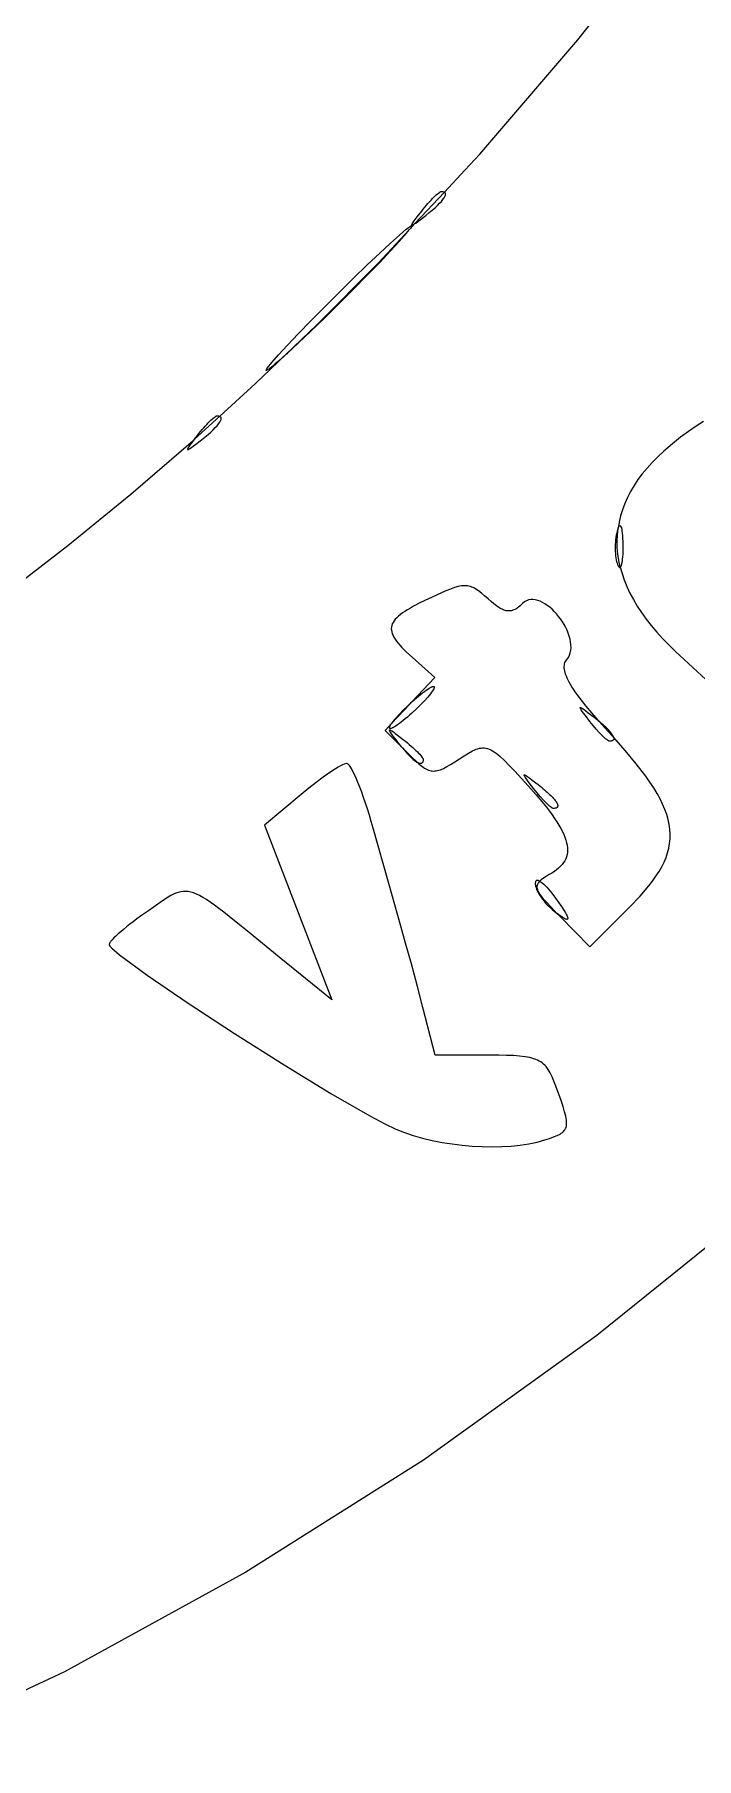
# Model space of a CAD drawing. Extents: x 70.3 to 133.4, y -81.7 to -32.
# Drawn here: x 74.81 to 75.279, y -68.981 to -67.761 of the extents above; entities that cross this region are included whole.
import ezdxf

# ---------------------------------------------------------------- set-up
doc = ezdxf.new("R2010")
doc.units = 0
doc.layers.add('BLACK', color=7, linetype='CONTINUOUS')

msp = doc.modelspace()

# ---------------------------------------------------------------- linework, layer by layer
at = {"layer": 'BLACK', "linetype": 'CONTINUOUS'}
for p, q in [((75.194958, -67.764801), (75.262159, -67.680125)), ((75.125451, -67.845699), (75.194958, -67.764801)), ((75.114849, -67.85708), (75.125451, -67.845699)), ((75.100456, -67.872533), (75.114849, -67.85708)), ((75.100456, -67.872533), (75.079641, -67.89488)), ((75.090992, -67.878262), (75.092004, -67.877192)), ((75.092004, -67.877192), (75.092972, -67.876204)), ((75.092972, -67.876204), (75.09389, -67.875306)), ((75.09389, -67.875306), (75.094749, -67.874504)), ((75.094749, -67.874504), (75.095543, -67.873807)), ((75.095543, -67.873807), (75.096266, -67.87322)), ((75.096266, -67.87322), (75.096908, -67.872751)), ((75.096908, -67.872751), (75.097464, -67.872407)), ((75.097464, -67.872407), (75.097708, -67.872285)), ((75.097708, -67.872285), (75.097927, -67.872196)), ((75.097927, -67.872196), (75.098121, -67.872142)), ((75.098121, -67.872142), (75.098289, -67.872124)), ((75.098289, -67.872124), (75.09887, -67.872143)), ((75.09887, -67.872143), (75.099388, -67.8722)), ((75.099388, -67.8722), (75.099844, -67.872293)), ((75.099427, -67.877836), (75.10025, -67.876679)), ((75.099844, -67.872293), (75.100239, -67.872424)), ((75.100239, -67.872424), (75.100456, -67.872533)), ((75.10025, -67.876679), (75.100575, -67.876146)), ((75.100571, -67.872591), (75.100456, -67.872533)), ((75.100842, -67.872794), (75.100571, -67.872591)), ((75.100575, -67.876146), (75.100841, -67.875643)), ((75.100841, -67.875643), (75.10105, -67.875172)), ((75.101053, -67.873032), (75.100842, -67.872794)), ((75.10105, -67.875172), (75.101199, -67.874733)), ((75.101202, -67.873304), (75.101053, -67.873032)), ((75.101199, -67.874733), (75.101289, -67.874326)), ((75.101291, -67.873611), (75.101202, -67.873304)), ((75.101289, -67.874326), (75.10132, -67.873952)), ((75.10132, -67.873952), (75.101291, -67.873611)), ((75.081176, -67.890162), (75.084398, -67.886014)), ((75.083247, -67.892234), (75.087395, -67.889011)), ((75.084398, -67.886014), (75.085523, -67.884599)), ((75.085523, -67.884599), (75.086648, -67.883224)), ((75.086648, -67.883224), (75.087764, -67.881895)), ((75.087395, -67.889011), (75.089768, -67.887113)), ((75.087764, -67.881895), (75.088864, -67.880621)), ((75.088864, -67.880621), (75.089943, -67.879407)), ((75.089768, -67.887113), (75.091927, -67.885308)), ((75.089943, -67.879407), (75.090992, -67.878262)), ((75.091927, -67.885308), (75.09387, -67.883602)), ((75.09387, -67.883602), (75.095594, -67.881998)), ((75.095594, -67.881998), (75.097096, -67.880499)), ((75.097096, -67.880499), (75.098375, -67.879111)), ((75.098375, -67.879111), (75.099427, -67.877836)), ((75.075802, -67.899001), (75.053661, -67.922771)), ((75.068631, -67.902944), (75.071222, -67.900702)), ((75.068631, -67.907374), (75.073402, -67.901971)), ((75.071222, -67.900702), (75.073402, -67.898889)), ((75.073402, -67.898889), (75.075144, -67.897527)), ((75.073402, -67.901971), (75.075802, -67.899001)), ((75.075144, -67.897527), (75.07642, -67.896641)), ((75.075802, -67.899001), (75.079641, -67.89488)), ((75.07642, -67.898236), (75.075802, -67.899001)), ((75.07642, -67.896641), (75.076876, -67.896385)), ((75.077206, -67.897064), (75.07642, -67.898236)), ((75.076876, -67.896385), (75.077206, -67.896256)), ((75.077206, -67.896256), (75.077406, -67.896258)), ((75.077473, -67.896395), (75.077206, -67.897064)), ((75.077406, -67.896258), (75.077473, -67.896395)), ((75.077429, -67.895826), (75.077451, -67.89565)), ((75.077473, -67.895936), (75.077429, -67.895826)), ((75.077451, -67.89565), (75.077537, -67.895408)), ((75.077583, -67.89598), (75.077473, -67.895936)), ((75.077537, -67.895408), (75.077688, -67.895098)), ((75.077759, -67.895959), (75.077583, -67.89598)), ((75.077688, -67.895098), (75.078183, -67.894277)), ((75.078001, -67.895872), (75.077759, -67.895959)), ((75.078311, -67.895721), (75.078001, -67.895872)), ((75.078183, -67.894277), (75.078931, -67.893182)), ((75.079133, -67.895227), (75.078311, -67.895721)), ((75.078931, -67.893182), (75.07993, -67.891812)), ((75.079641, -67.89488), (75.079133, -67.895227)), ((75.079641, -67.89488), (75.080227, -67.894479)), ((75.07993, -67.891812), (75.081176, -67.890162)), ((75.080227, -67.894479), (75.081597, -67.89348)), ((75.081597, -67.89348), (75.083247, -67.892234)), ((75.054674, -67.915703), (75.062317, -67.908613)), ((75.054674, -67.92228), (75.062317, -67.914219)), ((75.062317, -67.908613), (75.068631, -67.902944)), ((75.062317, -67.914219), (75.068631, -67.907374)), ((75.053661, -67.922771), (75.010222, -67.966481)), ((75.036243, -67.93337), (75.045912, -67.924019)), ((75.045912, -67.924019), (75.054674, -67.915703)), ((75.045912, -67.931331), (75.054674, -67.92228)), ((75.025879, -67.943561), (75.036243, -67.93337)), ((75.036243, -67.941146), (75.045912, -67.931331)), ((75.015515, -67.953914), (75.025879, -67.943561)), ((75.025879, -67.951499), (75.03131, -67.946074)), ((75.03131, -67.946074), (75.036243, -67.941146)), ((75.005846, -67.963729), (75.015515, -67.953914)), ((75.005846, -67.97104), (75.015515, -67.96169)), ((75.015515, -67.96169), (75.025879, -67.951499)), ((75.010222, -67.966481), (74.98846, -67.987328)), ((74.989441, -67.980841), (74.997085, -67.97278)), ((74.997085, -67.97278), (75.005846, -67.963729)), ((74.997085, -67.979357), (75.005846, -67.97104)), ((74.966557, -68.00831), (74.98846, -67.987328)), ((74.983128, -67.987686), (74.989441, -67.980841)), ((74.98846, -67.987328), (74.983128, -67.992116)), ((74.98846, -67.987328), (74.989441, -67.986447)), ((74.989441, -67.986447), (74.997085, -67.979357)), ((74.974285, -67.998665), (74.974553, -67.997995)), ((74.974353, -67.998801), (74.974285, -67.998665)), ((74.974553, -67.998804), (74.974353, -67.998801)), ((74.974553, -67.997995), (74.975339, -67.996824)), ((74.974883, -67.998675), (74.974553, -67.998804)), ((74.975339, -67.998418), (74.974883, -67.998675)), ((74.975339, -67.996824), (74.978357, -67.993089)), ((74.976615, -67.997533), (74.975339, -67.998418)), ((74.978357, -67.996171), (74.976615, -67.997533)), ((74.978357, -67.993089), (74.983128, -67.987686)), ((74.980536, -67.994357), (74.978357, -67.996171)), ((74.983128, -67.992116), (74.980536, -67.994357)), ((74.941448, -68.03116), (74.966557, -68.00831)), ((74.941448, -68.03116), (74.923596, -68.047406)), ((74.932242, -68.037012), (74.933254, -68.035942)), ((74.933254, -68.035942), (74.934222, -68.034954)), ((74.934222, -68.034954), (74.93514, -68.034056)), ((74.93514, -68.034056), (74.935999, -68.033254)), ((74.935999, -68.033254), (74.936793, -68.032556)), ((74.936793, -68.032556), (74.937515, -68.03197)), ((74.937515, -68.03197), (74.938158, -68.031501)), ((74.938158, -68.031501), (74.938714, -68.031157)), ((74.938714, -68.031157), (74.938958, -68.031034)), ((74.938958, -68.031034), (74.939177, -68.030946)), ((74.939177, -68.030946), (74.939371, -68.030892)), ((74.939371, -68.030892), (74.939538, -68.030874)), ((74.939538, -68.030874), (74.94012, -68.030893)), ((74.94012, -68.030893), (74.940638, -68.030949)), ((74.940638, -68.030949), (74.941094, -68.031043)), ((74.940677, -68.036586), (74.9415, -68.035429)), ((74.941094, -68.031043), (74.941448, -68.03116)), ((74.941488, -68.031174), (74.941448, -68.03116)), ((74.941821, -68.031341), (74.941488, -68.031174)), ((74.9415, -68.035429), (74.941825, -68.034895)), ((74.942092, -68.031543), (74.941821, -68.031341)), ((74.941825, -68.034895), (74.942091, -68.034393)), ((74.942091, -68.034393), (74.9423, -68.033922)), ((74.942302, -68.031781), (74.942092, -68.031543)), ((74.9423, -68.033922), (74.942449, -68.033483)), ((74.942452, -68.032054), (74.942302, -68.031781)), ((74.942449, -68.033483), (74.942539, -68.033076)), ((74.942541, -68.032361), (74.942452, -68.032054)), ((74.942539, -68.033076), (74.94257, -68.032702)), ((74.94257, -68.032702), (74.942541, -68.032361)), ((75.283942, -68.034913), (75.278685, -68.038164)), ((74.878435, -68.086403), (74.922638, -68.048278)), ((74.923596, -68.047406), (74.922426, -68.048913)), ((74.922638, -68.048278), (74.923596, -68.047406)), ((74.923596, -68.047406), (74.925648, -68.044764)), ((74.924497, -68.050984), (74.928645, -68.047761)), ((74.925648, -68.044764), (74.926773, -68.043349)), ((74.926773, -68.043349), (74.927898, -68.041974)), ((74.927898, -68.041974), (74.929014, -68.040645)), ((74.928645, -68.047761), (74.931018, -68.045863)), ((74.929014, -68.040645), (74.930114, -68.039371)), ((74.930114, -68.039371), (74.931193, -68.038157)), ((74.931018, -68.045863), (74.933177, -68.044058)), ((74.931193, -68.038157), (74.932242, -68.037012)), ((74.933177, -68.044058), (74.93512, -68.042352)), ((74.93512, -68.042352), (74.936844, -68.040748)), ((74.936844, -68.040748), (74.938346, -68.039249)), ((74.938346, -68.039249), (74.939625, -68.037861)), ((74.939625, -68.037861), (74.940677, -68.036586)), ((75.267689, -68.046086), (75.261872, -68.050785)), ((75.27328, -68.041883), (75.267689, -68.046086)), ((75.278685, -68.038164), (75.27328, -68.041883)), ((74.918701, -68.0544), (74.918679, -68.054576)), ((74.918679, -68.054576), (74.918723, -68.054686)), ((74.918787, -68.054158), (74.918701, -68.0544)), ((74.918723, -68.054686), (74.918833, -68.05473)), ((74.918938, -68.053848), (74.918787, -68.054158)), ((74.918833, -68.05473), (74.919009, -68.054709)), ((74.919433, -68.053027), (74.918938, -68.053848)), ((74.919009, -68.054709), (74.919252, -68.054622)), ((74.919252, -68.054622), (74.919561, -68.054471)), ((74.920181, -68.051932), (74.919433, -68.053027)), ((74.919561, -68.054471), (74.920383, -68.053977)), ((74.92118, -68.050562), (74.920181, -68.051932)), ((74.920383, -68.053977), (74.921477, -68.053229)), ((74.922426, -68.048913), (74.92118, -68.050562)), ((74.921477, -68.053229), (74.922848, -68.05223)), ((74.922848, -68.05223), (74.924497, -68.050984)), ((75.251545, -68.059882), (75.247592, -68.063832)), ((75.25579, -68.055994), (75.251545, -68.059882)), ((75.261872, -68.050785), (75.25579, -68.055994)), ((75.240561, -68.071909), (75.237484, -68.07603)), ((75.24393, -68.067842), (75.240561, -68.071909)), ((75.247592, -68.063832), (75.24393, -68.067842)), ((75.232203, -68.084422), (75.23, -68.088688)), ((75.234698, -68.080202), (75.232203, -68.084422)), ((75.237484, -68.07603), (75.234698, -68.080202)), ((74.833916, -68.122707), (74.878435, -68.086403)), ((75.228089, -68.092997), (75.226468, -68.097346)), ((75.23, -68.088688), (75.228089, -68.092997)), ((75.224098, -68.106153), (75.223368, -68.110493)), ((75.223526, -68.11005), (75.223884, -68.109296)), ((75.223884, -68.109296), (75.224058, -68.10902)), ((75.224058, -68.10902), (75.224229, -68.108811)), ((75.225137, -68.101732), (75.224098, -68.106153)), ((75.224229, -68.108811), (75.224397, -68.108668)), ((75.224397, -68.108668), (75.224561, -68.10859)), ((75.224561, -68.10859), (75.224722, -68.108577)), ((75.224722, -68.108577), (75.224878, -68.108629)), ((75.224878, -68.108629), (75.22503, -68.108743)), ((75.22503, -68.108743), (75.225177, -68.108921)), ((75.226468, -68.097346), (75.225137, -68.101732)), ((75.225177, -68.108921), (75.225456, -68.109462)), ((75.225456, -68.109462), (75.225714, -68.110247)), ((75.221523, -68.120247), (75.22142, -68.121896)), ((75.221676, -68.118607), (75.221523, -68.120247)), ((75.221878, -68.116989), (75.221676, -68.118607)), ((75.22213, -68.115404), (75.221878, -68.116989)), ((75.222433, -68.113865), (75.22213, -68.115404)), ((75.222785, -68.112384), (75.222433, -68.113865)), ((75.222722, -68.119596), (75.22289, -68.115088)), ((75.222843, -68.124127), (75.222722, -68.119596)), ((75.22316, -68.111077), (75.222785, -68.112384)), ((75.22289, -68.115088), (75.223349, -68.110606)), ((75.223368, -68.110493), (75.22316, -68.111077)), ((75.223349, -68.110606), (75.223368, -68.110493)), ((75.223368, -68.110493), (75.223526, -68.11005)), ((75.225714, -68.110247), (75.225947, -68.111271)), ((75.225947, -68.111271), (75.226155, -68.11253)), ((75.226155, -68.11253), (75.226336, -68.114017)), ((75.226336, -68.114017), (75.226486, -68.115728)), ((75.226486, -68.115728), (75.226605, -68.117658)), ((75.226605, -68.117658), (75.22669, -68.119802)), ((75.22669, -68.119802), (75.226738, -68.122155)), ((74.789054, -68.157208), (74.833916, -68.122707)), ((75.221367, -68.123541), (75.221362, -68.125171)), ((75.221362, -68.125171), (75.221407, -68.126774)), ((75.22142, -68.121896), (75.221367, -68.123541)), ((75.221407, -68.126774), (75.2215, -68.128337)), ((75.2215, -68.128337), (75.221642, -68.129848)), ((75.221642, -68.129848), (75.221833, -68.131295)), ((75.221833, -68.131295), (75.222072, -68.132666)), ((75.222072, -68.132666), (75.22236, -68.133947)), ((75.223255, -68.12868), (75.222843, -68.124127)), ((75.223956, -68.13325), (75.223255, -68.12868)), ((75.224946, -68.137835), (75.223956, -68.13325)), ((75.226225, -68.13377), (75.226126, -68.134431)), ((75.226316, -68.133059), (75.226225, -68.13377)), ((75.2264, -68.132297), (75.226316, -68.133059)), ((75.226541, -68.13063), (75.2264, -68.132297)), ((75.226647, -68.128775), (75.226541, -68.13063)), ((75.226717, -68.126739), (75.226647, -68.128775)), ((75.226748, -68.12453), (75.226717, -68.126739)), ((75.226738, -68.122155), (75.226748, -68.12453)), ((75.22236, -68.133947), (75.222696, -68.135129)), ((75.222696, -68.135129), (75.22308, -68.136197)), ((75.22308, -68.136197), (75.223282, -68.136666)), ((75.223282, -68.136666), (75.223481, -68.137068)), ((75.223481, -68.137068), (75.223676, -68.137404)), ((75.223676, -68.137404), (75.223868, -68.137673)), ((75.223868, -68.137673), (75.224055, -68.137878)), ((75.224055, -68.137878), (75.224239, -68.138019)), ((75.224239, -68.138019), (75.224329, -68.138065)), ((75.224329, -68.138065), (75.224417, -68.138096)), ((75.224417, -68.138096), (75.224505, -68.138112)), ((75.224505, -68.138112), (75.224591, -68.138111)), ((75.224591, -68.138111), (75.224677, -68.138096)), ((75.224677, -68.138096), (75.22476, -68.138065)), ((75.22476, -68.138065), (75.224843, -68.13802)), ((75.224843, -68.13802), (75.224924, -68.137959)), ((75.224924, -68.137959), (75.224968, -68.137913)), ((75.224968, -68.137913), (75.224946, -68.137835)), ((75.225083, -68.137793), (75.224968, -68.137913)), ((75.224968, -68.137913), (75.226226, -68.142433)), ((75.225236, -68.137569), (75.225083, -68.137793)), ((75.225382, -68.137286), (75.225236, -68.137569)), ((75.225523, -68.136947), (75.225382, -68.137286)), ((75.225657, -68.136552), (75.225523, -68.136947)), ((75.225785, -68.136102), (75.225657, -68.136552)), ((75.225906, -68.135598), (75.225785, -68.136102)), ((75.22602, -68.135041), (75.225906, -68.135598)), ((75.226126, -68.134431), (75.22602, -68.135041)), ((75.226226, -68.142433), (75.227795, -68.14704)), ((75.097845, -68.156303), (75.089205, -68.160327)), ((75.101485, -68.154722), (75.097845, -68.156303)), ((75.104737, -68.153429), (75.101485, -68.154722)), ((75.107651, -68.152423), (75.104737, -68.153429)), ((75.110274, -68.151705), (75.107651, -68.152423)), ((75.111493, -68.151454), (75.110274, -68.151705)), ((75.112657, -68.151275), (75.111493, -68.151454)), ((75.113774, -68.151167), (75.112657, -68.151275)), ((75.114849, -68.151132), (75.113774, -68.151167)), ((75.115888, -68.151169), (75.114849, -68.151132)), ((75.116898, -68.151277), (75.115888, -68.151169)), ((75.117885, -68.151457), (75.116898, -68.151277)), ((75.118854, -68.15171), (75.117885, -68.151457)), ((75.119813, -68.152034), (75.118854, -68.15171)), ((75.120766, -68.15243), (75.119813, -68.152034)), ((75.121721, -68.152899), (75.120766, -68.15243)), ((75.122683, -68.153439), (75.121721, -68.152899)), ((75.124654, -68.154735), (75.122683, -68.153439)), ((75.126728, -68.156319), (75.124654, -68.154735)), ((75.128955, -68.158191), (75.126728, -68.156319)), ((75.131383, -68.160351), (75.128955, -68.158191)), ((75.227795, -68.14704), (75.229654, -68.151654)), ((75.229654, -68.151654), (75.231801, -68.156272)), ((75.231801, -68.156272), (75.234236, -68.160892)), ((75.070842, -68.170396), (75.069312, -68.171523)), ((75.07254, -68.169249), (75.070842, -68.170396)), ((75.074406, -68.168079), (75.07254, -68.169249)), ((75.076441, -68.166881), (75.074406, -68.168079)), ((75.078648, -68.165651), (75.076441, -68.166881)), ((75.083578, -68.163078), (75.078648, -68.165651)), ((75.089205, -68.160327), (75.083578, -68.163078)), ((75.133478, -68.1622), (75.131383, -68.160351)), ((75.135434, -68.163822), (75.133478, -68.1622)), ((75.137263, -68.165219), (75.135434, -68.163822)), ((75.13898, -68.166392), (75.137263, -68.165219)), ((75.139801, -68.166895), (75.13898, -68.166392)), ((75.140598, -68.167344), (75.139801, -68.166895)), ((75.141374, -68.167737), (75.140598, -68.167344)), ((75.142131, -68.168075), (75.141374, -68.167737)), ((75.14287, -68.168359), (75.142131, -68.168075)), ((75.143593, -68.168589), (75.14287, -68.168359)), ((75.144301, -68.168765), (75.143593, -68.168589)), ((75.144997, -68.168887), (75.144301, -68.168765)), ((75.145682, -68.168956), (75.144997, -68.168887)), ((75.146357, -68.168971), (75.145682, -68.168956)), ((75.147025, -68.168933), (75.146357, -68.168971)), ((75.147687, -68.168843), (75.147025, -68.168933)), ((75.148345, -68.1687), (75.147687, -68.168843)), ((75.149, -68.168504), (75.148345, -68.1687)), ((75.149655, -68.168256), (75.149, -68.168504)), ((75.150311, -68.167957), (75.149655, -68.168256)), ((75.150969, -68.167606), (75.150311, -68.167957)), ((75.151632, -68.167203), (75.150969, -68.167606)), ((75.152301, -68.16675), (75.151632, -68.167203)), ((75.152978, -68.166245), (75.152301, -68.16675)), ((75.154362, -68.165084), (75.152978, -68.166245)), ((75.155797, -68.163722), (75.154362, -68.165084)), ((75.157122, -68.162598), (75.155797, -68.163722)), ((75.158533, -68.161762), (75.157122, -68.162598)), ((75.16002, -68.161202), (75.158533, -68.161762)), ((75.16157, -68.160904), (75.16002, -68.161202)), ((75.163175, -68.160854), (75.16157, -68.160904)), ((75.164822, -68.161038), (75.163175, -68.160854)), ((75.166502, -68.161444), (75.164822, -68.161038)), ((75.168202, -68.162056), (75.166502, -68.161444)), ((75.169913, -68.162861), (75.168202, -68.162056)), ((75.171624, -68.163847), (75.169913, -68.162861)), ((75.173323, -68.164998), (75.171624, -68.163847)), ((75.174999, -68.166301), (75.173323, -68.164998)), ((75.176643, -68.167744), (75.174999, -68.166301)), ((75.178243, -68.169311), (75.176643, -68.167744)), ((75.179787, -68.170989), (75.178243, -68.169311)), ((75.234236, -68.160892), (75.23696, -68.16551)), ((75.23696, -68.16551), (75.239973, -68.170124)), ((75.239973, -68.170124), (75.243274, -68.174731)), ((75.062952, -68.180336), (75.062875, -68.181475)), ((75.062875, -68.181475), (75.062953, -68.182636)), ((75.063186, -68.179215), (75.062952, -68.180336)), ((75.062953, -68.182636), (75.063186, -68.183823)), ((75.063578, -68.178108), (75.063186, -68.179215)), ((75.064129, -68.177011), (75.063578, -68.178108)), ((75.06484, -68.175919), (75.064129, -68.177011)), ((75.065713, -68.174828), (75.06484, -68.175919)), ((75.066749, -68.173735), (75.065713, -68.174828)), ((75.067948, -68.172634), (75.066749, -68.173735)), ((75.069312, -68.171523), (75.067948, -68.172634)), ((75.181266, -68.172765), (75.179787, -68.170989)), ((75.182669, -68.174625), (75.181266, -68.172765)), ((75.183984, -68.176555), (75.182669, -68.174625)), ((75.185202, -68.178541), (75.183984, -68.176555)), ((75.18631, -68.18057), (75.185202, -68.178541)), ((75.187298, -68.182629), (75.18631, -68.18057)), ((75.188155, -68.184703), (75.187298, -68.182629)), ((75.243274, -68.174731), (75.246863, -68.179328)), ((75.246863, -68.179328), (75.25074, -68.183912)), ((75.063186, -68.183823), (75.063572, -68.185041)), ((75.063572, -68.185041), (75.06411, -68.186293)), ((75.06411, -68.186293), (75.064799, -68.187585)), ((75.064799, -68.187585), (75.065637, -68.188919)), ((75.065637, -68.188919), (75.066625, -68.1903)), ((75.066625, -68.1903), (75.067759, -68.191733)), ((75.067759, -68.191733), (75.06904, -68.193222)), ((75.06904, -68.193222), (75.070466, -68.19477)), ((75.070466, -68.19477), (75.072036, -68.196381)), ((75.188871, -68.186778), (75.188155, -68.184703)), ((75.189434, -68.188842), (75.188871, -68.186778)), ((75.189834, -68.19088), (75.189434, -68.188842)), ((75.19006, -68.192878), (75.189834, -68.19088)), ((75.189946, -68.196703), (75.190101, -68.194824)), ((75.190101, -68.194824), (75.19006, -68.192878)), ((75.25074, -68.183912), (75.254904, -68.188481)), ((75.254904, -68.188481), (75.259356, -68.193032)), ((75.259356, -68.193032), (75.264096, -68.197562)), ((75.072036, -68.196381), (75.073748, -68.198061)), ((75.073748, -68.198061), (75.077596, -68.201642)), ((75.077596, -68.201642), (75.093594, -68.21612)), ((75.18538, -68.207273), (75.185556, -68.206381)), ((75.185556, -68.206381), (75.185822, -68.205538)), ((75.185822, -68.205538), (75.186178, -68.204741)), ((75.186178, -68.204741), (75.186621, -68.203988)), ((75.186621, -68.203988), (75.187151, -68.203278)), ((75.187151, -68.203278), (75.188198, -68.201803)), ((75.188198, -68.201803), (75.189005, -68.200206)), ((75.189005, -68.200206), (75.189584, -68.198501)), ((75.189584, -68.198501), (75.189946, -68.196703)), ((75.264096, -68.197562), (75.285541, -68.217406)), ((75.093594, -68.21612), (75.077477, -68.233276)), ((75.185296, -68.208216), (75.18538, -68.207273)), ((75.185305, -68.209212), (75.185296, -68.208216)), ((75.185408, -68.210264), (75.185305, -68.209212)), ((75.185606, -68.211372), (75.185408, -68.210264)), ((75.185901, -68.21254), (75.185606, -68.211372)), ((75.186294, -68.21377), (75.185901, -68.21254)), ((75.186787, -68.215063), (75.186294, -68.21377)), ((75.18738, -68.216423), (75.186787, -68.215063)), ((75.188075, -68.21785), (75.18738, -68.216423)), ((75.188873, -68.219348), (75.188075, -68.21785)), ((75.07909, -68.231837), (75.080662, -68.230475)), ((75.080662, -68.230475), (75.08218, -68.229199)), ((75.08218, -68.229199), (75.083637, -68.228015)), ((75.083637, -68.228015), (75.085024, -68.226927)), ((75.085024, -68.226927), (75.086333, -68.225942)), ((75.086333, -68.225942), (75.087556, -68.225064)), ((75.088685, -68.229905), (75.086333, -68.232519)), ((75.087556, -68.225064), (75.088685, -68.224299)), ((75.088685, -68.224299), (75.089711, -68.223652)), ((75.089711, -68.228694), (75.088685, -68.229905)), ((75.089711, -68.223652), (75.090627, -68.223129)), ((75.090627, -68.227559), (75.089711, -68.228694)), ((75.090627, -68.223129), (75.091041, -68.222915)), ((75.091425, -68.22651), (75.090627, -68.227559)), ((75.091041, -68.222915), (75.091425, -68.222735)), ((75.091425, -68.222735), (75.091776, -68.222587)), ((75.092095, -68.225556), (75.091425, -68.22651)), ((75.091776, -68.222587), (75.092095, -68.222474)), ((75.092095, -68.222474), (75.092381, -68.222396)), ((75.092631, -68.224707), (75.092095, -68.225556)), ((75.092381, -68.222396), (75.092631, -68.222354)), ((75.092631, -68.222354), (75.092846, -68.222347)), ((75.093024, -68.223972), (75.092631, -68.224707)), ((75.092846, -68.222347), (75.093024, -68.222378)), ((75.093024, -68.222378), (75.093164, -68.222446)), ((75.093266, -68.22336), (75.093024, -68.223972)), ((75.093164, -68.222446), (75.093266, -68.222552)), ((75.093266, -68.222552), (75.093327, -68.222697)), ((75.093327, -68.223104), (75.093266, -68.22336)), ((75.093327, -68.222697), (75.093348, -68.222882)), ((75.093348, -68.222882), (75.093327, -68.223104)), ((75.189775, -68.220918), (75.188873, -68.219348)), ((75.190783, -68.222563), (75.189775, -68.220918)), ((75.191899, -68.224284), (75.190783, -68.222563)), ((75.193122, -68.226084), (75.191899, -68.224284)), ((75.194455, -68.227965), (75.193122, -68.226084)), ((75.197455, -68.231978), (75.194455, -68.227965)), ((75.063117, -68.248562), (75.076028, -68.234818)), ((75.068613, -68.241978), (75.066261, -68.244592)), ((75.071309, -68.239171), (75.068613, -68.241978)), ((75.074284, -68.236247), (75.071309, -68.239171)), ((75.077473, -68.23328), (75.074284, -68.236247)), ((75.075856, -68.24266), (75.074284, -68.244022)), ((75.077473, -68.241217), (75.075856, -68.24266)), ((75.076028, -68.234818), (75.077473, -68.23328)), ((75.080662, -68.23825), (75.077473, -68.241217)), ((75.077477, -68.233276), (75.07909, -68.231837)), ((75.083637, -68.235326), (75.080662, -68.23825)), ((75.086333, -68.232519), (75.083637, -68.235326)), ((75.196492, -68.237358), (75.196536, -68.237248)), ((75.196513, -68.237534), (75.196492, -68.237358)), ((75.196599, -68.237777), (75.196513, -68.237534)), ((75.196536, -68.237248), (75.196645, -68.237204)), ((75.196751, -68.238086), (75.196599, -68.237777)), ((75.196645, -68.237204), (75.196821, -68.237226)), ((75.197245, -68.238908), (75.196751, -68.238086)), ((75.196821, -68.237226), (75.197064, -68.237312)), ((75.197064, -68.237312), (75.197374, -68.237463)), ((75.197993, -68.240003), (75.197245, -68.238908)), ((75.197374, -68.237463), (75.198195, -68.237958)), ((75.200908, -68.236342), (75.197455, -68.231978)), ((75.198992, -68.241373), (75.197993, -68.240003)), ((75.198195, -68.237958), (75.19929, -68.238706)), ((75.200238, -68.243022), (75.198992, -68.241373)), ((75.19929, -68.238706), (75.20066, -68.239705)), ((75.203461, -68.247171), (75.200238, -68.243022)), ((75.20066, -68.239705), (75.202309, -68.240951)), ((75.204825, -68.241072), (75.200908, -68.236342)), ((75.202309, -68.240951), (75.206457, -68.244174)), ((75.209215, -68.246186), (75.204825, -68.241072)), ((75.063117, -68.248562), (75.058463, -68.253516)), ((75.058463, -68.253516), (75.070707, -68.26576)), ((75.061554, -68.253233), (75.061598, -68.253124)), ((75.061575, -68.253409), (75.061554, -68.253233)), ((75.061662, -68.253652), (75.061575, -68.253409)), ((75.061598, -68.251615), (75.061619, -68.251393)), ((75.061619, -68.2518), (75.061598, -68.251615)), ((75.061598, -68.253124), (75.061708, -68.25308)), ((75.061619, -68.251393), (75.06168, -68.251137)), ((75.06168, -68.251945), (75.061619, -68.2518)), ((75.061813, -68.253962), (75.061662, -68.253652)), ((75.06168, -68.251137), (75.061922, -68.250525)), ((75.061782, -68.252052), (75.06168, -68.251945)), ((75.061708, -68.25308), (75.061884, -68.253101)), ((75.061922, -68.25212), (75.061782, -68.252052)), ((75.062307, -68.254783), (75.061813, -68.253962)), ((75.061884, -68.253101), (75.062126, -68.253187)), ((75.061922, -68.250525), (75.062315, -68.24979)), ((75.0621, -68.25215), (75.061922, -68.25212)), ((75.062315, -68.252144), (75.0621, -68.25215)), ((75.062126, -68.253187), (75.062436, -68.253339)), ((75.063056, -68.255878), (75.062307, -68.254783)), ((75.062315, -68.24979), (75.062851, -68.248941)), ((75.062565, -68.252101), (75.062315, -68.252144)), ((75.062436, -68.253339), (75.063258, -68.253833)), ((75.062851, -68.252023), (75.062565, -68.252101)), ((75.062851, -68.248941), (75.063117, -68.248562)), ((75.06317, -68.25191), (75.062851, -68.252023)), ((75.063521, -68.247987), (75.063117, -68.248562)), ((75.063521, -68.251763), (75.06317, -68.25191)), ((75.063258, -68.253833), (75.064352, -68.254581)), ((75.064319, -68.246938), (75.063521, -68.247987)), ((75.063905, -68.251582), (75.063521, -68.251763)), ((75.064319, -68.251368), (75.063905, -68.251582)), ((75.065235, -68.245803), (75.064319, -68.246938)), ((75.065235, -68.250845), (75.064319, -68.251368)), ((75.064352, -68.254581), (75.065722, -68.25558)), ((75.066261, -68.244592), (75.065235, -68.245803)), ((75.066261, -68.250198), (75.065235, -68.250845)), ((75.065722, -68.25558), (75.067372, -68.256826)), ((75.06739, -68.249433), (75.066261, -68.250198)), ((75.068613, -68.248556), (75.06739, -68.249433)), ((75.069922, -68.24757), (75.068613, -68.248556)), ((75.071309, -68.246483), (75.069922, -68.24757)), ((75.072766, -68.245298), (75.071309, -68.246483)), ((75.074284, -68.244022), (75.072766, -68.245298)), ((75.20571, -68.249961), (75.203461, -68.247171)), ((75.207927, -68.252564), (75.20571, -68.249961)), ((75.206457, -68.244174), (75.20767, -68.245134)), ((75.20767, -68.245134), (75.20883, -68.246072)), ((75.210054, -68.254923), (75.207927, -68.252564)), ((75.20883, -68.246072), (75.209884, -68.246943)), ((75.209884, -68.246943), (75.209215, -68.246186)), ((75.209884, -68.246943), (75.21409, -68.251702)), ((75.209937, -68.246986), (75.209884, -68.246943)), ((75.210989, -68.247876), (75.209937, -68.246986)), ((75.212035, -68.256981), (75.210054, -68.254923)), ((75.211988, -68.248742), (75.210989, -68.247876)), ((75.212932, -68.249583), (75.211988, -68.248742)), ((75.213822, -68.250398), (75.212932, -68.249583)), ((75.214656, -68.251187), (75.213822, -68.250398)), ((75.21409, -68.251702), (75.21946, -68.257636)), ((75.215435, -68.25195), (75.214656, -68.251187)), ((75.216159, -68.252685), (75.215435, -68.25195)), ((75.216826, -68.253394), (75.216159, -68.252685)), ((75.217437, -68.254074), (75.216826, -68.253394)), ((75.217992, -68.254726), (75.217437, -68.254074)), ((75.218489, -68.255349), (75.217992, -68.254726)), ((75.21893, -68.255942), (75.218489, -68.255349)), ((75.064054, -68.257248), (75.063056, -68.255878)), ((75.065301, -68.258897), (75.064054, -68.257248)), ((75.068523, -68.263046), (75.065301, -68.258897)), ((75.067372, -68.256826), (75.07152, -68.260048)), ((75.070422, -68.265419), (75.068523, -68.263046)), ((75.070707, -68.26576), (75.070422, -68.265419)), ((75.07495, -68.270004), (75.070707, -68.26576)), ((75.070707, -68.26576), (75.072226, -68.267578)), ((75.07152, -68.260048), (75.072935, -68.261174)), ((75.072226, -68.267578), (75.073932, -68.269521)), ((75.072935, -68.261174), (75.07431, -68.262298)), ((75.07431, -68.262298), (75.075639, -68.263414)), ((75.075639, -68.263414), (75.076914, -68.264514)), ((75.076914, -68.264514), (75.078127, -68.265593)), ((75.078127, -68.265593), (75.079272, -68.266642)), ((75.079272, -68.266642), (75.080343, -68.267654)), ((75.080343, -68.267654), (75.08133, -68.268622)), ((75.117592, -68.269504), (75.120348, -68.267988)), ((75.120348, -68.267988), (75.121637, -68.267372)), ((75.121637, -68.267372), (75.122878, -68.266855)), ((75.122878, -68.266855), (75.12408, -68.266441)), ((75.12408, -68.266441), (75.12525, -68.266133)), ((75.12525, -68.266133), (75.126396, -68.265933)), ((75.126396, -68.265933), (75.127527, -68.265846)), ((75.127527, -68.265846), (75.128652, -68.265874)), ((75.128652, -68.265874), (75.129778, -68.26602)), ((75.129778, -68.26602), (75.130914, -68.266289)), ((75.130914, -68.266289), (75.132068, -68.266683)), ((75.132068, -68.266683), (75.133248, -68.267205)), ((75.133248, -68.267205), (75.134462, -68.267858)), ((75.134462, -68.267858), (75.13572, -68.268646)), ((75.212952, -68.257879), (75.212035, -68.256981)), ((75.213812, -68.25868), (75.212952, -68.257879)), ((75.214606, -68.259378), (75.213812, -68.25868)), ((75.215328, -68.259965), (75.214606, -68.259378)), ((75.215971, -68.260434), (75.215328, -68.259965)), ((75.216527, -68.260777), (75.215971, -68.260434)), ((75.216989, -68.260989), (75.216527, -68.260777)), ((75.217183, -68.261043), (75.216989, -68.260989)), ((75.217351, -68.261061), (75.217183, -68.261043)), ((75.217932, -68.261042), (75.217351, -68.261061)), ((75.218451, -68.260985), (75.217932, -68.261042)), ((75.218907, -68.260891), (75.218451, -68.260985)), ((75.219112, -68.26083), (75.218907, -68.260891)), ((75.219312, -68.256506), (75.21893, -68.255942)), ((75.219301, -68.260761), (75.219112, -68.26083)), ((75.219475, -68.260682), (75.219301, -68.260761)), ((75.219637, -68.257039), (75.219312, -68.256506)), ((75.21946, -68.257636), (75.220287, -68.258565)), ((75.219634, -68.260594), (75.219475, -68.260682)), ((75.219777, -68.260497), (75.219634, -68.260594)), ((75.219904, -68.257542), (75.219637, -68.257039)), ((75.219905, -68.260391), (75.219777, -68.260497)), ((75.220112, -68.258013), (75.219904, -68.257542)), ((75.220018, -68.260276), (75.219905, -68.260391)), ((75.220115, -68.260153), (75.220018, -68.260276)), ((75.220262, -68.258452), (75.220112, -68.258013)), ((75.220197, -68.260021), (75.220115, -68.260153)), ((75.220265, -68.25988), (75.220197, -68.260021)), ((75.220287, -68.258565), (75.220262, -68.258452)), ((75.220317, -68.259731), (75.220265, -68.25988)), ((75.220287, -68.258565), (75.220352, -68.258859)), ((75.22843, -68.267711), (75.220287, -68.258565)), ((75.220354, -68.259574), (75.220317, -68.259731)), ((75.220352, -68.258859), (75.220375, -68.25905)), ((75.220376, -68.259407), (75.220354, -68.259574)), ((75.220375, -68.25905), (75.220383, -68.259233)), ((75.220383, -68.259233), (75.220376, -68.259407)), ((75.236273, -68.277114), (75.22843, -68.267711)), ((75.02528, -68.279579), (75.023472, -68.280675)), ((75.026909, -68.278657), (75.02528, -68.279579)), ((75.028344, -68.27792), (75.026909, -68.278657)), ((75.029566, -68.27738), (75.028344, -68.27792)), ((75.03056, -68.277048), (75.029566, -68.27738)), ((75.03131, -68.276934), (75.03056, -68.277048)), ((75.031636, -68.276994), (75.03131, -68.276934)), ((75.03199, -68.277171), (75.031636, -68.276994)), ((75.032373, -68.277463), (75.03199, -68.277171)), ((75.032781, -68.277866), (75.032373, -68.277463)), ((75.033215, -68.278378), (75.032781, -68.277866)), ((75.033673, -68.278995), (75.033215, -68.278378)), ((75.034656, -68.280536), (75.033673, -68.278995)), ((75.073932, -68.269521), (75.075536, -68.271245)), ((75.077712, -68.272737), (75.07495, -68.270004)), ((75.075536, -68.271245), (75.077035, -68.272747)), ((75.077035, -68.272747), (75.078423, -68.274025)), ((75.080203, -68.275115), (75.077712, -68.272737)), ((75.078423, -68.274025), (75.079698, -68.275078)), ((75.079698, -68.275078), (75.080855, -68.275901)), ((75.081521, -68.276296), (75.080203, -68.275115)), ((75.080855, -68.275901), (75.081389, -68.276225)), ((75.08133, -68.268622), (75.082228, -68.26954)), ((75.081389, -68.276225), (75.081521, -68.276296)), ((75.081891, -68.276492), (75.081521, -68.276296)), ((75.081521, -68.276296), (75.082467, -68.277143)), ((75.082362, -68.2767), (75.081891, -68.276492)), ((75.082228, -68.26954), (75.08303, -68.270399)), ((75.082801, -68.27685), (75.082362, -68.2767)), ((75.082467, -68.277143), (75.083527, -68.278027)), ((75.083208, -68.27694), (75.082801, -68.27685)), ((75.08303, -68.270399), (75.083728, -68.271194)), ((75.083582, -68.276971), (75.083208, -68.27694)), ((75.083527, -68.278027), (75.084547, -68.278825)), ((75.083923, -68.276942), (75.083582, -68.276971)), ((75.083728, -68.271194), (75.084314, -68.271916)), ((75.08423, -68.276853), (75.083923, -68.276942)), ((75.084503, -68.276703), (75.08423, -68.276853)), ((75.084314, -68.271916), (75.084783, -68.272559)), ((75.084741, -68.276493), (75.084503, -68.276703)), ((75.084547, -68.278825), (75.085532, -68.279537)), ((75.084943, -68.276222), (75.084741, -68.276493)), ((75.084783, -68.272559), (75.085127, -68.273115)), ((75.08511, -68.275889), (75.084943, -68.276222)), ((75.085241, -68.275495), (75.08511, -68.275889)), ((75.085127, -68.273115), (75.08525, -68.273359)), ((75.085335, -68.275039), (75.085241, -68.275495)), ((75.08525, -68.273359), (75.085338, -68.273578)), ((75.085391, -68.274521), (75.085335, -68.275039)), ((75.085338, -68.273578), (75.085392, -68.273772)), ((75.08541, -68.27394), (75.085391, -68.274521)), ((75.085392, -68.273772), (75.08541, -68.27394)), ((75.085532, -68.279537), (75.086488, -68.280164)), ((75.086488, -68.280164), (75.087419, -68.280708)), ((75.09984, -68.280337), (75.102239, -68.279099)), ((75.102239, -68.279099), (75.104893, -68.277557)), ((75.104893, -68.277557), (75.107845, -68.275718)), ((75.107845, -68.275718), (75.111139, -68.273583)), ((75.111139, -68.273583), (75.114544, -68.271378)), ((75.114544, -68.271378), (75.117592, -68.269504)), ((75.13572, -68.268646), (75.137028, -68.269573)), ((75.137028, -68.269573), (75.138396, -68.270641)), ((75.138396, -68.270641), (75.139831, -68.271853)), ((75.139831, -68.271853), (75.142938, -68.274725)), ((75.142938, -68.274725), (75.146413, -68.278213)), ((75.146413, -68.278213), (75.150325, -68.282345)), ((75.242995, -68.285917), (75.236273, -68.277114)), ((75.009794, -68.290287), (75.004551, -68.294378)), ((75.014783, -68.28658), (75.009794, -68.290287)), ((75.019386, -68.283346), (75.014783, -68.28658)), ((75.023472, -68.280675), (75.019386, -68.283346)), ((75.03572, -68.282464), (75.034656, -68.280536)), ((75.036857, -68.284757), (75.03572, -68.282464)), ((75.038056, -68.28739), (75.036857, -68.284757)), ((75.039307, -68.290342), (75.038056, -68.28739)), ((75.040602, -68.293587), (75.039307, -68.290342)), ((75.087419, -68.280708), (75.088333, -68.281167)), ((75.088333, -68.281167), (75.089233, -68.281543)), ((75.089233, -68.281543), (75.090125, -68.281836)), ((75.090125, -68.281836), (75.091016, -68.282047)), ((75.091016, -68.282047), (75.09191, -68.282177)), ((75.09191, -68.282177), (75.092812, -68.282225)), ((75.092812, -68.282225), (75.093729, -68.282193)), ((75.093729, -68.282193), (75.094666, -68.28208)), ((75.094666, -68.28208), (75.095629, -68.281889)), ((75.095629, -68.281889), (75.096622, -68.281618)), ((75.096622, -68.281618), (75.097651, -68.281269)), ((75.097651, -68.281269), (75.098722, -68.280842)), ((75.098722, -68.280842), (75.09984, -68.280337)), ((75.150325, -68.282345), (75.159719, -68.292641)), ((75.156804, -68.284983), (75.156848, -68.284873)), ((75.156825, -68.285159), (75.156804, -68.284983)), ((75.156912, -68.285402), (75.156825, -68.285159)), ((75.156848, -68.284873), (75.156958, -68.284829)), ((75.157063, -68.285711), (75.156912, -68.285402)), ((75.156958, -68.284829), (75.157134, -68.284851)), ((75.157557, -68.286533), (75.157063, -68.285711)), ((75.157134, -68.284851), (75.157376, -68.284937)), ((75.157376, -68.284937), (75.157686, -68.285088)), ((75.158306, -68.287627), (75.157557, -68.286533)), ((75.157686, -68.285088), (75.158508, -68.285583)), ((75.159304, -68.288998), (75.158306, -68.287627)), ((75.158508, -68.285583), (75.159602, -68.286331)), ((75.160551, -68.290647), (75.159304, -68.288998)), ((75.159602, -68.286331), (75.160972, -68.28733)), ((75.163773, -68.294795), (75.160551, -68.290647)), ((75.160972, -68.28733), (75.162622, -68.288576)), ((75.162622, -68.288576), (75.16677, -68.291799)), ((75.16677, -68.291799), (75.167983, -68.29276)), ((75.245938, -68.290116), (75.242995, -68.285917)), ((75.248604, -68.294192), (75.245938, -68.290116)), ((74.999187, -68.298763), (74.973095, -68.320591)), ((75.004551, -68.294378), (74.999187, -68.298763)), ((75.04193, -68.297103), (75.040602, -68.293587)), ((75.043283, -68.300866), (75.04193, -68.297103)), ((75.044649, -68.304854), (75.043283, -68.300866)), ((75.159719, -68.292641), (75.165392, -68.299058)), ((75.166022, -68.297586), (75.163773, -68.294795)), ((75.165392, -68.299058), (75.167982, -68.3021)), ((75.168239, -68.300189), (75.166022, -68.297586)), ((75.167982, -68.3021), (75.170408, -68.305034)), ((75.167983, -68.29276), (75.169143, -68.293697)), ((75.170366, -68.302548), (75.168239, -68.300189)), ((75.169143, -68.293697), (75.17025, -68.294611)), ((75.17025, -68.294611), (75.171302, -68.295502)), ((75.172347, -68.304606), (75.170366, -68.302548)), ((75.171302, -68.295502), (75.172301, -68.296367)), ((75.172301, -68.296367), (75.173245, -68.297208)), ((75.173265, -68.305504), (75.172347, -68.304606)), ((75.173245, -68.297208), (75.174135, -68.298023)), ((75.174135, -68.298023), (75.174969, -68.298812)), ((75.174969, -68.298812), (75.175748, -68.299575)), ((75.175748, -68.299575), (75.176471, -68.30031)), ((75.176471, -68.30031), (75.177139, -68.301018)), ((75.177139, -68.301018), (75.17775, -68.301699)), ((75.17775, -68.301699), (75.178304, -68.302351)), ((75.178304, -68.302351), (75.178802, -68.302974)), ((75.178802, -68.302974), (75.179242, -68.303567)), ((75.179242, -68.303567), (75.179625, -68.304131)), ((75.179625, -68.304131), (75.17995, -68.304664)), ((75.17995, -68.304664), (75.180217, -68.305166)), ((75.250994, -68.298153), (75.248604, -68.294192)), ((75.253108, -68.302009), (75.250994, -68.298153)), ((75.254947, -68.305769), (75.253108, -68.302009)), ((75.04602, -68.309042), (75.044649, -68.304854)), ((75.047386, -68.313407), (75.04602, -68.309042)), ((75.048738, -68.317926), (75.047386, -68.313407)), ((75.170408, -68.305034), (75.172671, -68.307863)), ((75.172671, -68.307863), (75.174772, -68.310591)), ((75.174124, -68.306305), (75.173265, -68.305504)), ((75.174918, -68.307003), (75.174124, -68.306305)), ((75.174772, -68.310591), (75.176711, -68.31322)), ((75.17564, -68.30759), (75.174918, -68.307003)), ((75.176283, -68.308059), (75.17564, -68.30759)), ((75.176839, -68.308402), (75.176283, -68.308059)), ((75.176711, -68.31322), (75.178489, -68.315753)), ((75.177302, -68.308614), (75.176839, -68.308402)), ((75.177496, -68.308668), (75.177302, -68.308614)), ((75.177663, -68.308686), (75.177496, -68.308668)), ((75.178245, -68.308667), (75.177663, -68.308686)), ((75.178763, -68.30861), (75.178245, -68.308667)), ((75.178489, -68.315753), (75.180107, -68.318194)), ((75.179219, -68.308516), (75.178763, -68.30861)), ((75.179424, -68.308455), (75.179219, -68.308516)), ((75.179613, -68.308385), (75.179424, -68.308455)), ((75.179787, -68.308306), (75.179613, -68.308385)), ((75.179946, -68.308219), (75.179787, -68.308306)), ((75.180089, -68.308122), (75.179946, -68.308219)), ((75.180217, -68.308016), (75.180089, -68.308122)), ((75.180217, -68.305166), (75.180425, -68.305637)), ((75.18033, -68.307901), (75.180217, -68.308016)), ((75.180427, -68.307778), (75.18033, -68.307901)), ((75.180425, -68.305637), (75.180574, -68.306077)), ((75.18051, -68.307646), (75.180427, -68.307778)), ((75.180577, -68.307505), (75.18051, -68.307646)), ((75.180574, -68.306077), (75.180664, -68.306484)), ((75.180629, -68.307356), (75.180577, -68.307505)), ((75.180666, -68.307198), (75.180629, -68.307356)), ((75.180664, -68.306484), (75.180687, -68.306675)), ((75.180688, -68.307032), (75.180666, -68.307198)), ((75.180687, -68.306675), (75.180695, -68.306858)), ((75.180695, -68.306858), (75.180688, -68.307032)), ((75.256513, -68.309441), (75.254947, -68.305769)), ((75.257806, -68.313034), (75.256513, -68.309441)), ((75.258827, -68.316558), (75.257806, -68.313034)), ((75.259577, -68.320021), (75.258827, -68.316558)), ((74.973095, -68.320591), (74.996898, -68.38234)), ((75.050066, -68.322575), (75.048738, -68.317926)), ((75.061077, -68.361804), (75.050066, -68.322575)), ((75.180107, -68.318194), (75.181565, -68.320544)), ((75.181565, -68.320544), (75.182864, -68.322808)), ((75.182864, -68.322808), (75.184006, -68.324988)), ((75.184006, -68.324988), (75.184989, -68.327087)), ((75.184989, -68.327087), (75.185817, -68.329108)), ((75.260057, -68.323433), (75.259577, -68.320021)), ((75.260268, -68.326801), (75.260057, -68.323433)), ((75.26021, -68.330136), (75.260268, -68.326801)), ((75.185817, -68.329108), (75.186488, -68.331054)), ((75.186488, -68.331054), (75.187003, -68.332928)), ((75.187003, -68.332928), (75.187365, -68.334733)), ((75.187528, -68.339761), (75.187277, -68.341319)), ((75.187365, -68.334733), (75.187572, -68.336471)), ((75.187626, -68.338146), (75.187528, -68.339761)), ((75.187572, -68.336471), (75.187626, -68.338146)), ((75.257316, -68.343312), (75.258438, -68.340024)), ((75.258438, -68.340024), (75.259294, -68.336738)), ((75.259294, -68.336738), (75.259886, -68.333445)), ((75.259886, -68.333445), (75.26021, -68.330136)), ((75.17831, -68.353241), (75.176581, -68.354387)), ((75.179895, -68.352067), (75.17831, -68.353241)), ((75.181334, -68.350863), (75.179895, -68.352067)), ((75.182628, -68.349624), (75.181334, -68.350863)), ((75.183774, -68.348349), (75.182628, -68.349624)), ((75.184773, -68.347034), (75.183774, -68.348349)), ((75.185623, -68.345676), (75.184773, -68.347034)), ((75.186324, -68.344273), (75.185623, -68.345676)), ((75.186876, -68.342822), (75.186324, -68.344273)), ((75.187277, -68.341319), (75.186876, -68.342822)), ((75.250203, -68.35666), (75.252374, -68.353276)), ((75.252374, -68.353276), (75.254283, -68.349929)), ((75.254283, -68.349929), (75.255931, -68.346611)), ((75.255931, -68.346611), (75.257316, -68.343312)), ((75.069684, -68.392028), (75.061077, -68.361804)), ((75.164801, -68.361345), (75.164786, -68.36176)), ((75.164786, -68.36176), (75.164801, -68.362207)), ((75.164846, -68.360976), (75.164801, -68.361345)), ((75.164801, -68.362207), (75.164847, -68.362675)), ((75.164921, -68.360651), (75.164846, -68.360976)), ((75.164847, -68.362675), (75.165029, -68.363665)), ((75.165024, -68.36037), (75.164921, -68.360651)), ((75.165154, -68.360133), (75.165024, -68.36037)), ((75.165029, -68.363665), (75.165323, -68.364721)), ((75.165312, -68.35994), (75.165154, -68.360133)), ((75.165496, -68.35979), (75.165312, -68.35994)), ((75.165323, -68.364721), (75.165725, -68.365833)), ((75.165705, -68.359682), (75.165496, -68.35979)), ((75.165939, -68.359616), (75.165705, -68.359682)), ((75.166198, -68.359592), (75.165939, -68.359616)), ((75.166134, -68.364133), (75.166178, -68.363463)), ((75.166182, -68.364832), (75.166134, -68.364133)), ((75.166178, -68.363463), (75.166314, -68.362818)), ((75.166323, -68.365563), (75.166182, -68.364832)), ((75.166479, -68.359609), (75.166198, -68.359592)), ((75.166314, -68.362818), (75.16654, -68.362193)), ((75.16656, -68.36633), (75.166323, -68.365563)), ((75.166783, -68.359666), (75.166479, -68.359609)), ((75.16654, -68.362193), (75.166856, -68.361584)), ((75.167109, -68.359764), (75.166783, -68.359666)), ((75.166856, -68.361584), (75.16726, -68.360988)), ((75.167455, -68.359902), (75.167109, -68.359764)), ((75.16726, -68.360988), (75.167751, -68.3604)), ((75.167822, -68.360079), (75.167455, -68.359902)), ((75.167751, -68.3604), (75.167981, -68.360168)), ((75.167981, -68.360168), (75.167822, -68.360079)), ((75.168329, -68.359816), (75.167981, -68.360168)), ((75.167981, -68.360168), (75.168209, -68.360295)), ((75.168209, -68.360295), (75.169038, -68.360842)), ((75.168992, -68.359232), (75.168329, -68.359816)), ((75.170571, -68.358049), (75.168992, -68.359232)), ((75.169038, -68.360842), (75.169935, -68.36154)), ((75.169935, -68.36154), (75.170896, -68.362384)), ((75.172479, -68.356819), (75.170571, -68.358049)), ((75.170896, -68.362384), (75.171914, -68.363372)), ((75.171914, -68.363372), (75.172984, -68.364499)), ((75.174707, -68.355509), (75.172479, -68.356819)), ((75.172984, -68.364499), (75.174098, -68.365763)), ((75.176581, -68.354387), (75.174707, -68.355509)), ((75.238929, -68.37075), (75.245082, -68.363577)), ((75.245082, -68.363577), (75.247772, -68.360091)), ((75.247772, -68.360091), (75.250203, -68.35666)), ((74.900944, -68.374186), (74.890962, -68.381107)), ((74.905015, -68.371521), (74.900944, -68.374186)), ((74.906894, -68.370412), (74.905015, -68.371521)), ((74.908697, -68.369464), (74.906894, -68.370412)), ((74.910445, -68.368682), (74.908697, -68.369464)), ((74.912158, -68.368075), (74.910445, -68.368682)), ((74.913858, -68.36765), (74.912158, -68.368075)), ((74.915565, -68.367414), (74.913858, -68.36765)), ((74.917301, -68.367375), (74.915565, -68.367414)), ((74.919086, -68.36754), (74.917301, -68.367375)), ((74.920942, -68.367916), (74.919086, -68.36754)), ((74.922889, -68.368512), (74.920942, -68.367916)), ((74.924949, -68.369334), (74.922889, -68.368512)), ((74.927142, -68.37039), (74.924949, -68.369334)), ((74.92949, -68.371687), (74.927142, -68.37039)), ((74.932012, -68.373232), (74.92949, -68.371687)), ((74.934732, -68.375034), (74.932012, -68.373232)), ((74.937668, -68.3771), (74.934732, -68.375034)), ((74.940843, -68.379436), (74.937668, -68.3771)), ((75.165725, -68.365833), (75.166228, -68.366992)), ((75.166228, -68.366992), (75.166826, -68.368187)), ((75.166891, -68.367139), (75.16656, -68.36633)), ((75.166826, -68.368187), (75.167513, -68.369411)), ((75.16732, -68.367992), (75.166891, -68.367139)), ((75.167846, -68.368893), (75.16732, -68.367992)), ((75.167513, -68.369411), (75.168283, -68.370653)), ((75.16847, -68.369847), (75.167846, -68.368893)), ((75.168283, -68.370653), (75.16913, -68.371904)), ((75.169194, -68.370859), (75.16847, -68.369847)), ((75.16913, -68.371904), (75.170047, -68.373155)), ((75.170946, -68.373067), (75.169194, -68.370859)), ((75.170047, -68.373155), (75.171029, -68.374396)), ((75.173108, -68.375552), (75.170946, -68.373067)), ((75.171029, -68.374396), (75.172069, -68.375617)), ((75.172069, -68.375617), (75.173161, -68.37681)), ((75.175688, -68.378344), (75.173108, -68.375552)), ((75.173161, -68.37681), (75.1743, -68.377965)), ((75.174098, -68.365763), (75.175252, -68.367159)), ((75.175252, -68.367159), (75.176439, -68.368685)), ((75.176439, -68.368685), (75.179088, -68.37223)), ((75.179088, -68.37223), (75.181385, -68.3754)), ((75.181385, -68.3754), (75.183331, -68.378193)), ((75.231749, -68.378252), (75.238929, -68.37075)), ((74.880205, -68.388831), (74.877783, -68.390694)), ((74.882748, -68.386929), (74.880205, -68.388831)), ((74.885398, -68.384999), (74.882748, -68.386929)), ((74.88814, -68.383054), (74.885398, -68.384999)), ((74.890962, -68.381107), (74.88814, -68.383054)), ((74.944277, -68.382051), (74.940843, -68.379436)), ((74.952007, -68.388145), (74.944277, -68.382051)), ((74.961026, -68.395441), (74.952007, -68.388145)), ((74.996898, -68.38234), (75.0207, -68.444089)), ((75.1743, -68.377965), (75.175479, -68.379073)), ((75.175479, -68.379073), (75.176692, -68.380123)), ((75.178696, -68.381477), (75.175688, -68.378344)), ((75.176692, -68.380123), (75.179309, -68.382251)), ((75.179914, -68.382718), (75.178696, -68.381477)), ((75.179309, -68.382251), (75.179914, -68.382718)), ((75.181575, -68.383997), (75.179914, -68.382718)), ((75.179914, -68.382718), (75.182139, -68.384983)), ((75.18349, -68.385364), (75.181575, -68.383997)), ((75.182139, -68.384983), (75.203463, -68.406534)), ((75.183331, -68.378193), (75.184927, -68.38061)), ((75.184315, -68.385905), (75.18349, -68.385364)), ((75.185053, -68.386351), (75.184315, -68.385905)), ((75.184927, -68.38061), (75.186171, -68.38265)), ((75.185704, -68.386702), (75.185053, -68.386351)), ((75.186266, -68.386958), (75.185704, -68.386702)), ((75.186171, -68.38265), (75.186662, -68.383529)), ((75.186741, -68.387119), (75.186266, -68.386958)), ((75.186662, -68.383529), (75.187064, -68.384313)), ((75.187128, -68.387186), (75.186741, -68.387119)), ((75.187064, -68.384313), (75.18738, -68.385003)), ((75.187427, -68.387158), (75.187128, -68.387186)), ((75.18738, -68.385003), (75.187607, -68.385598)), ((75.187544, -68.387108), (75.187427, -68.387158)), ((75.187639, -68.387035), (75.187544, -68.387108)), ((75.187607, -68.385598), (75.187746, -68.386099)), ((75.187711, -68.386938), (75.187639, -68.387035)), ((75.187762, -68.386818), (75.187711, -68.386938)), ((75.187746, -68.386099), (75.187798, -68.386506)), ((75.187798, -68.386506), (75.187762, -68.386818)), ((75.203463, -68.406534), (75.231749, -68.378247)), ((75.231749, -68.378247), (75.231749, -68.378252)), ((74.865421, -68.401593), (74.864482, -68.402696)), ((74.866596, -68.400351), (74.865421, -68.401593)), ((74.867992, -68.398984), (74.866596, -68.400351)), ((74.869594, -68.397503), (74.867992, -68.398984)), ((74.871388, -68.395922), (74.869594, -68.397503)), ((74.873361, -68.394252), (74.871388, -68.395922)), ((74.875497, -68.392505), (74.873361, -68.394252)), ((74.877783, -68.390694), (74.875497, -68.392505)), ((74.983602, -68.413879), (74.961026, -68.395441)), ((75.073047, -68.403936), (75.069684, -68.392028)), ((74.863253, -68.404772), (74.863214, -68.405058)), ((74.863214, -68.405058), (74.863693, -68.406059)), ((74.863364, -68.404441), (74.863253, -68.404772)), ((74.863544, -68.404067), (74.863364, -68.404441)), ((74.863791, -68.40365), (74.863544, -68.404067)), ((74.863693, -68.406059), (74.865108, -68.407618)), ((74.864104, -68.403193), (74.863791, -68.40365)), ((74.864482, -68.402696), (74.864104, -68.403193)), ((74.865108, -68.407618), (74.870523, -68.412265)), ((74.870523, -68.412265), (74.890129, -68.426672)), ((75.0207, -68.444089), (74.983602, -68.413879)), ((75.077107, -68.418755), (75.073047, -68.403936)), ((75.081351, -68.434598), (75.077107, -68.418755)), ((74.890129, -68.426672), (74.918464, -68.445981)), ((75.085269, -68.449575), (75.081351, -68.434598)), ((74.918464, -68.445981), (74.951955, -68.467895)), ((75.093959, -68.48331), (75.085269, -68.449575)), ((74.951955, -68.467895), (74.987035, -68.490115)), ((75.132679, -68.48331), (75.093959, -68.48331)), ((75.138895, -68.483338), (75.132679, -68.48331)), ((75.144443, -68.483438), (75.138895, -68.483338)), ((75.149373, -68.483633), (75.144443, -68.483438)), ((75.153733, -68.483944), (75.149373, -68.483633)), ((75.157572, -68.484396), (75.153733, -68.483944)), ((75.16094, -68.485011), (75.157572, -68.484396)), ((75.163883, -68.485812), (75.16094, -68.485011)), ((75.165212, -68.486289), (75.163883, -68.485812)), ((75.166452, -68.486821), (75.165212, -68.486289)), ((75.167612, -68.487411), (75.166452, -68.486821)), ((75.168696, -68.488062), (75.167612, -68.487411)), ((74.987035, -68.490115), (75.020131, -68.510344)), ((75.16971, -68.488776), (75.168696, -68.488062)), ((75.170662, -68.489557), (75.16971, -68.488776)), ((75.171556, -68.490406), (75.170662, -68.489557)), ((75.1724, -68.491328), (75.171556, -68.490406)), ((75.173958, -68.493399), (75.1724, -68.491328)), ((75.175386, -68.495793), (75.173958, -68.493399)), ((75.176731, -68.498532), (75.175386, -68.495793)), ((75.178044, -68.50164), (75.176731, -68.498532)), ((75.020131, -68.510344), (75.047675, -68.526284)), ((75.179371, -68.505138), (75.178044, -68.50164)), ((75.183062, -68.515428), (75.179371, -68.505138)), ((75.184475, -68.519649), (75.183062, -68.515428)), ((75.185586, -68.523321), (75.184475, -68.519649)), ((75.186385, -68.526497), (75.185586, -68.523321)), ((75.047675, -68.526284), (75.058249, -68.531927)), ((75.058249, -68.531927), (75.066096, -68.535637)), ((75.066096, -68.535637), (75.072128, -68.537972)), ((75.185317, -68.536704), (75.185825, -68.536003)), ((75.185825, -68.536003), (75.18624, -68.535248)), ((75.18624, -68.535248), (75.186564, -68.534432)), ((75.18686, -68.529226), (75.186385, -68.526497)), ((75.186564, -68.534432), (75.186798, -68.53355)), ((75.186798, -68.53355), (75.186943, -68.532595)), ((75.186973, -68.530439), (75.18686, -68.529226)), ((75.186943, -68.532595), (75.187001, -68.53156)), ((75.187001, -68.53156), (75.186973, -68.530439)), ((75.072128, -68.537972), (75.078464, -68.540076)), ((75.078464, -68.540076), (75.085056, -68.541944)), ((75.085056, -68.541944), (75.091854, -68.543574)), ((75.091854, -68.543574), (75.098808, -68.544962)), ((75.098808, -68.544962), (75.105869, -68.546104)), ((75.105869, -68.546104), (75.112988, -68.546996)), ((75.112988, -68.546996), (75.120115, -68.547636)), ((75.120115, -68.547636), (75.127202, -68.54802)), ((75.127202, -68.54802), (75.134198, -68.548143)), ((75.134198, -68.548143), (75.141054, -68.548003)), ((75.141054, -68.548003), (75.147722, -68.547596)), ((75.147722, -68.547596), (75.15415, -68.546919)), ((75.15415, -68.546919), (75.160291, -68.545967)), ((75.160291, -68.545967), (75.166095, -68.544737)), ((75.166095, -68.544737), (75.171513, -68.543226)), ((75.171512, -68.543225), (75.174849, -68.542147)), ((75.171512, -68.543226), (75.171512, -68.543225)), ((75.171513, -68.543226), (75.171512, -68.543226)), ((75.174849, -68.542147), (75.177758, -68.541132)), ((75.177758, -68.541132), (75.180249, -68.540132)), ((75.180249, -68.540132), (75.182332, -68.539095)), ((75.182332, -68.539095), (75.183224, -68.538546)), ((75.183224, -68.538546), (75.184018, -68.537969)), ((75.184018, -68.537969), (75.184715, -68.537357)), ((75.184715, -68.537357), (75.185317, -68.536704)), ((75.327976, -68.585168), (75.208318, -68.681735)), ((75.208318, -68.681735), (75.085574, -68.769773)), ((75.085574, -68.769773), (74.959947, -68.849107)), ((74.959947, -68.849107), (74.831638, -68.919567)), ((74.831638, -68.919567), (74.70085, -68.98098))]:
    msp.add_line(p, q, dxfattribs=at)

doc.saveas('drawing.dxf')
